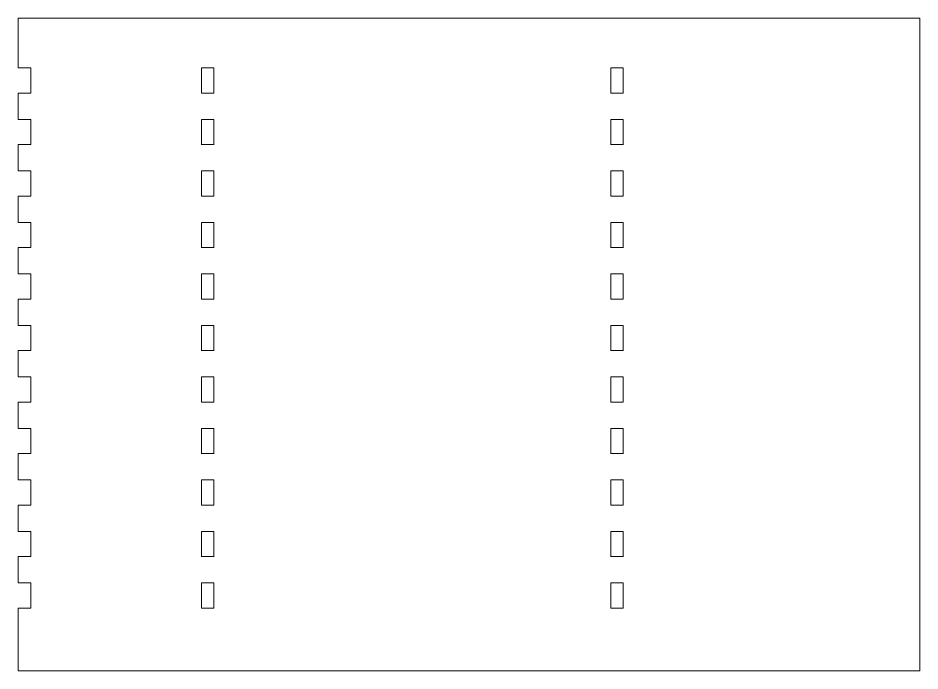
# Model space of a CAD drawing. Header units: millimetres. Extents: x 10 to 359, y 10 to 327.
# Drawn here: x 10 to 220.1, y 175.3 to 327.4 of the extents above; entities that cross this region are included whole.
import ezdxf

# ---------------------------------------------------------------- set-up
doc = ezdxf.new("R2010")
doc.units = ezdxf.units.MM
doc.header["$MEASUREMENT"] = 0
doc.layers.add('Layer 1', color=7, linetype='Continuous', lineweight=0)

# ---------------------------------------------------------------- blocks, each defined once
blk = doc.blocks.new('Block_1')
at = {"layer": 'Layer 1', "color": 18, "lineweight": 15, "true_color": 0x000000}
blk.add_open_spline([(220.07, 327.42), (220.07, 327.42), (217.07, 327.42), (217.07, 327.42), (217.07, 327.42), (151.07, 327.42), (151.07, 327.42), (151.07, 327.42), (148.07, 327.42), (148.07, 327.42), (148.07, 327.42), (55.67, 327.42), (55.67, 327.42), (55.67, 327.42), (52.67, 327.42), (52.67, 327.42), (52.67, 327.42), (13.07, 327.42), (13.07, 327.42), (13.07, 327.42), (10.07, 327.42), (10.07, 327.42), (10.03, 327.42), (10, 327.39), (10, 327.35), (10, 327.35), (10, 315.85), (10, 315.85), (10, 315.81), (10.03, 315.78), (10.07, 315.78), (10.07, 315.78), (13, 315.78), (13, 315.78), (13, 315.78), (13, 309.92), (13, 309.92), (13, 309.92), (10.07, 309.92), (10.07, 309.92), (10.03, 309.92), (10, 309.89), (10, 309.85), (10, 309.85), (10, 303.85), (10, 303.85), (10, 303.81), (10.03, 303.78), (10.07, 303.78), (10.07, 303.78), (13, 303.78), (13, 303.78), (13, 303.78), (13, 297.92), (13, 297.92), (13, 297.92), (10.07, 297.92), (10.07, 297.92), (10.03, 297.92), (10, 297.89), (10, 297.85), (10, 297.85), (10, 291.85), (10, 291.85), (10, 291.81), (10.03, 291.78), (10.07, 291.78), (10.07, 291.78), (13, 291.78), (13, 291.78), (13, 291.78), (13, 285.92), (13, 285.92), (13, 285.92), (10.07, 285.92), (10.07, 285.92), (10.03, 285.92), (10, 285.89), (10, 285.85), (10, 285.85), (10, 279.85), (10, 279.85), (10, 279.81), (10.03, 279.78), (10.07, 279.78), (10.07, 279.78), (13, 279.78), (13, 279.78), (13, 279.78), (13, 273.92), (13, 273.92), (13, 273.92), (10.07, 273.92), (10.07, 273.92), (10.03, 273.92), (10, 273.89), (10, 273.85), (10, 273.85), (10, 267.85), (10, 267.85), (10, 267.81), (10.03, 267.78), (10.07, 267.78), (10.07, 267.78), (13, 267.78), (13, 267.78), (13, 267.78), (13, 261.92), (13, 261.92), (13, 261.92), (10.07, 261.92), (10.07, 261.92), (10.03, 261.92), (10, 261.89), (10, 261.85), (10, 261.85), (10, 255.85), (10, 255.85), (10, 255.81), (10.03, 255.78), (10.07, 255.78), (10.07, 255.78), (13, 255.78), (13, 255.78), (13, 255.78), (13, 249.92), (13, 249.92), (13, 249.92), (10.07, 249.92), (10.07, 249.92), (10.03, 249.92), (10, 249.89), (10, 249.85), (10, 249.85), (10, 243.85), (10, 243.85), (10, 243.81), (10.03, 243.78), (10.07, 243.78), (10.07, 243.78), (13, 243.78), (13, 243.78), (13, 243.78), (13, 237.92), (13, 237.92), (13, 237.92), (10.07, 237.92), (10.07, 237.92), (10.03, 237.92), (10, 237.89), (10, 237.85), (10, 237.85), (10, 231.85), (10, 231.85), (10, 231.81), (10.03, 231.78), (10.07, 231.78), (10.07, 231.78), (13, 231.78), (13, 231.78), (13, 231.78), (13, 225.92), (13, 225.92), (13, 225.92), (10.07, 225.92), (10.07, 225.92), (10.03, 225.92), (10, 225.89), (10, 225.85), (10, 225.85), (10, 219.85), (10, 219.85), (10, 219.81), (10.03, 219.78), (10.07, 219.78), (10.07, 219.78), (13, 219.78), (13, 219.78), (13, 219.78), (13, 213.92), (13, 213.92), (13, 213.92), (10.07, 213.92), (10.07, 213.92), (10.03, 213.92), (10, 213.89), (10, 213.85), (10, 213.85), (10, 207.85), (10, 207.85), (10, 207.81), (10.03, 207.78), (10.07, 207.78), (10.07, 207.78), (13, 207.78), (13, 207.78), (13, 207.78), (13, 201.92), (13, 201.92), (13, 201.92), (10.07, 201.92), (10.07, 201.92), (10.03, 201.92), (10, 201.89), (10, 201.85), (10, 201.85), (10, 195.85), (10, 195.85), (10, 195.81), (10.03, 195.78), (10.07, 195.78), (10.07, 195.78), (13, 195.78), (13, 195.78), (13, 195.78), (13, 189.92), (13, 189.92), (13, 189.92), (10.07, 189.92), (10.07, 189.92), (10.03, 189.92), (10, 189.89), (10, 189.85), (10, 189.85), (10, 183.81), (10, 183.81), (10, 183.81), (10, 178.35), (10, 178.35), (10, 178.35), (10, 175.28), (10, 175.28), (10, 175.28), (23.87, 175.28), (23.87, 175.28), (23.87, 175.28), (29.87, 175.28), (29.87, 175.28), (29.87, 175.28), (35.87, 175.28), (35.87, 175.28), (35.87, 175.28), (41.87, 175.28), (41.87, 175.28), (41.87, 175.28), (62.87, 175.28), (62.87, 175.28), (62.87, 175.28), (68.87, 175.28), (68.87, 175.28), (68.87, 175.28), (74.87, 175.28), (74.87, 175.28), (74.87, 175.28), (80.87, 175.28), (80.87, 175.28), (80.87, 175.28), (86.87, 175.28), (86.87, 175.28), (86.87, 175.28), (92.87, 175.28), (92.87, 175.28), (92.87, 175.28), (98.87, 175.28), (98.87, 175.28), (98.87, 175.28), (104.87, 175.28), (104.87, 175.28), (104.87, 175.28), (110.87, 175.28), (110.87, 175.28), (110.87, 175.28), (116.87, 175.28), (116.87, 175.28), (116.87, 175.28), (122.87, 175.28), (122.87, 175.28), (122.87, 175.28), (128.87, 175.28), (128.87, 175.28), (128.87, 175.28), (134.87, 175.28), (134.87, 175.28), (134.87, 175.28), (140.87, 175.28), (140.87, 175.28), (140.87, 175.28), (157.07, 175.28), (157.07, 175.28), (157.07, 175.28), (163.07, 175.28), (163.07, 175.28), (163.07, 175.28), (169.07, 175.28), (169.07, 175.28), (169.07, 175.28), (175.07, 175.28), (175.07, 175.28), (175.07, 175.28), (181.07, 175.28), (181.07, 175.28), (181.07, 175.28), (187.07, 175.28), (187.07, 175.28), (187.07, 175.28), (193.07, 175.28), (193.07, 175.28), (193.07, 175.28), (199.07, 175.28), (199.07, 175.28), (199.07, 175.28), (205.07, 175.28), (205.07, 175.28), (205.07, 175.28), (211.07, 175.28), (211.07, 175.28), (211.07, 175.28), (220.14, 175.28), (220.14, 175.28), (220.14, 175.28), (220.14, 178.35), (220.14, 178.35), (220.14, 178.35), (220.14, 183.81), (220.14, 183.81), (220.14, 183.81), (220.14, 189.85), (220.14, 189.85), (220.14, 189.85), (220.14, 195.85), (220.14, 195.85), (220.14, 195.85), (220.14, 201.85), (220.14, 201.85), (220.14, 201.85), (220.14, 207.85), (220.14, 207.85), (220.14, 207.85), (220.14, 213.85), (220.14, 213.85), (220.14, 213.85), (220.14, 219.85), (220.14, 219.85), (220.14, 219.85), (220.14, 225.85), (220.14, 225.85), (220.14, 225.85), (220.14, 231.85), (220.14, 231.85), (220.14, 231.85), (220.14, 237.85), (220.14, 237.85), (220.14, 237.85), (220.14, 243.85), (220.14, 243.85), (220.14, 243.85), (220.14, 249.85), (220.14, 249.85), (220.14, 249.85), (220.14, 255.85), (220.14, 255.85), (220.14, 255.85), (220.14, 261.85), (220.14, 261.85), (220.14, 261.85), (220.14, 267.85), (220.14, 267.85), (220.14, 267.85), (220.14, 273.85), (220.14, 273.85), (220.14, 273.85), (220.14, 279.85), (220.14, 279.85), (220.14, 279.85), (220.14, 285.85), (220.14, 285.85), (220.14, 285.85), (220.14, 291.85), (220.14, 291.85), (220.14, 291.85), (220.14, 297.85), (220.14, 297.85), (220.14, 297.85), (220.14, 303.85), (220.14, 303.85), (220.14, 303.85), (220.14, 309.85), (220.14, 309.85), (220.14, 309.85), (220.14, 315.85), (220.14, 315.85), (220.14, 315.85), (220.14, 321.08), (220.14, 321.08), (220.14, 321.08), (220.14, 327.35), (220.14, 327.35), (220.14, 327.39), (220.11, 327.42), (220.07, 327.42)], degree=3, knots=[0, 0, 0, 0, 1, 1, 1, 2, 2, 2, 3, 3, 3, 4, 4, 4, 5, 5, 5, 6, 6, 6, 7, 7, 7, 8, 8, 8, 9, 9, 9, 10, 10, 10, 11, 11, 11, 12, 12, 12, 13, 13, 13, 14, 14, 14, 15, 15, 15, 16, 16, 16, 17, 17, 17, 18, 18, 18, 19, 19, 19, 20, 20, 20, 21, 21, 21, 22, 22, 22, 23, 23, 23, 24, 24, 24, 25, 25, 25, 26, 26, 26, 27, 27, 27, 28, 28, 28, 29, 29, 29, 30, 30, 30, 31, 31, 31, 32, 32, 32, 33, 33, 33, 34, 34, 34, 35, 35, 35, 36, 36, 36, 37, 37, 37, 38, 38, 38, 39, 39, 39, 40, 40, 40, 41, 41, 41, 42, 42, 42, 43, 43, 43, 44, 44, 44, 45, 45, 45, 46, 46, 46, 47, 47, 47, 48, 48, 48, 49, 49, 49, 50, 50, 50, 51, 51, 51, 52, 52, 52, 53, 53, 53, 54, 54, 54, 55, 55, 55, 56, 56, 56, 57, 57, 57, 58, 58, 58, 59, 59, 59, 60, 60, 60, 61, 61, 61, 62, 62, 62, 63, 63, 63, 64, 64, 64, 65, 65, 65, 66, 66, 66, 67, 67, 67, 68, 68, 68, 69, 69, 69, 70, 70, 70, 71, 71, 71, 72, 72, 72, 73, 73, 73, 74, 74, 74, 75, 75, 75, 76, 76, 76, 77, 77, 77, 78, 78, 78, 79, 79, 79, 80, 80, 80, 81, 81, 81, 82, 82, 82, 83, 83, 83, 84, 84, 84, 85, 85, 85, 86, 86, 86, 87, 87, 87, 88, 88, 88, 89, 89, 89, 90, 90, 90, 91, 91, 91, 92, 92, 92, 93, 93, 93, 94, 94, 94, 95, 95, 95, 96, 96, 96, 97, 97, 97, 98, 98, 98, 99, 99, 99, 100, 100, 100, 101, 101, 101, 102, 102, 102, 103, 103, 103, 104, 104, 104, 105, 105, 105, 106, 106, 106, 107, 107, 107, 108, 108, 108, 109, 109, 109, 110, 110, 110, 111, 111, 111, 112, 112, 112, 113, 113, 113, 114, 114, 114, 115, 115, 115, 116, 116, 116, 117, 117, 117, 118, 118, 118, 119, 119, 119, 120, 120, 120, 121, 121, 121, 122, 122, 122, 123, 123, 123, 124, 124, 124, 125, 125, 125, 126, 126, 126, 127, 127, 127, 128, 128, 128, 129, 129, 129, 130, 130, 130, 131, 131, 131, 132, 132, 132, 133, 133, 133, 133], dxfattribs=at)
at = {"layer": 'Layer 1', "color": 5, "lineweight": 15, "true_color": 0x0000ff}
for points in [[(55.6, 312.85), (55.6, 312.85), (55.6, 309.92), (55.6, 309.92), (55.6, 309.85), (55.67, 309.92), (55.6, 309.92), (55.6, 309.92), (52.74, 309.92), (52.74, 309.92), (52.67, 309.92), (52.74, 309.85), (52.74, 309.92), (52.74, 309.92), (52.74, 315.78), (52.74, 315.78), (52.74, 315.85), (52.67, 315.78), (52.74, 315.78), (52.74, 315.78), (55.6, 315.78), (55.6, 315.78), (55.67, 315.78), (55.6, 315.85), (55.6, 315.78), (55.6, 315.78), (55.6, 312.85), (55.6, 312.85)], [(151, 312.85), (151, 312.85), (151, 309.92), (151, 309.92), (151, 309.85), (151.07, 309.92), (151, 309.92), (151, 309.92), (148.14, 309.92), (148.14, 309.92), (148.07, 309.92), (148.14, 309.85), (148.14, 309.92), (148.14, 309.92), (148.14, 315.78), (148.14, 315.78), (148.14, 315.85), (148.07, 315.78), (148.14, 315.78), (148.14, 315.78), (151, 315.78), (151, 315.78), (151.07, 315.78), (151, 315.85), (151, 315.78), (151, 315.78), (151, 312.85), (151, 312.85)], [(55.6, 300.85), (55.6, 300.85), (55.6, 297.92), (55.6, 297.92), (55.6, 297.85), (55.67, 297.92), (55.6, 297.92), (55.6, 297.92), (52.74, 297.92), (52.74, 297.92), (52.67, 297.92), (52.74, 297.85), (52.74, 297.92), (52.74, 297.92), (52.74, 303.78), (52.74, 303.78), (52.74, 303.85), (52.67, 303.78), (52.74, 303.78), (52.74, 303.78), (55.6, 303.78), (55.6, 303.78), (55.67, 303.78), (55.6, 303.85), (55.6, 303.78), (55.6, 303.78), (55.6, 300.85), (55.6, 300.85)], [(151, 300.85), (151, 300.85), (151, 297.92), (151, 297.92), (151, 297.85), (151.07, 297.92), (151, 297.92), (151, 297.92), (148.14, 297.92), (148.14, 297.92), (148.07, 297.92), (148.14, 297.85), (148.14, 297.92), (148.14, 297.92), (148.14, 303.78), (148.14, 303.78), (148.14, 303.85), (148.07, 303.78), (148.14, 303.78), (148.14, 303.78), (151, 303.78), (151, 303.78), (151.07, 303.78), (151, 303.85), (151, 303.78), (151, 303.78), (151, 300.85), (151, 300.85)], [(55.6, 288.85), (55.6, 288.85), (55.6, 285.92), (55.6, 285.92), (55.6, 285.85), (55.67, 285.92), (55.6, 285.92), (55.6, 285.92), (52.74, 285.92), (52.74, 285.92), (52.67, 285.92), (52.74, 285.85), (52.74, 285.92), (52.74, 285.92), (52.74, 291.78), (52.74, 291.78), (52.74, 291.85), (52.67, 291.78), (52.74, 291.78), (52.74, 291.78), (55.6, 291.78), (55.6, 291.78), (55.67, 291.78), (55.6, 291.85), (55.6, 291.78), (55.6, 291.78), (55.6, 288.85), (55.6, 288.85)], [(151, 288.85), (151, 288.85), (151, 285.92), (151, 285.92), (151, 285.85), (151.07, 285.92), (151, 285.92), (151, 285.92), (148.14, 285.92), (148.14, 285.92), (148.07, 285.92), (148.14, 285.85), (148.14, 285.92), (148.14, 285.92), (148.14, 291.78), (148.14, 291.78), (148.14, 291.85), (148.07, 291.78), (148.14, 291.78), (148.14, 291.78), (151, 291.78), (151, 291.78), (151.07, 291.78), (151, 291.85), (151, 291.78), (151, 291.78), (151, 288.85), (151, 288.85)], [(55.6, 276.85), (55.6, 276.85), (55.6, 273.92), (55.6, 273.92), (55.6, 273.85), (55.67, 273.92), (55.6, 273.92), (55.6, 273.92), (52.74, 273.92), (52.74, 273.92), (52.67, 273.92), (52.74, 273.85), (52.74, 273.92), (52.74, 273.92), (52.74, 279.78), (52.74, 279.78), (52.74, 279.85), (52.67, 279.78), (52.74, 279.78), (52.74, 279.78), (55.6, 279.78), (55.6, 279.78), (55.67, 279.78), (55.6, 279.85), (55.6, 279.78), (55.6, 279.78), (55.6, 276.85), (55.6, 276.85)], [(151, 276.85), (151, 276.85), (151, 273.92), (151, 273.92), (151, 273.85), (151.07, 273.92), (151, 273.92), (151, 273.92), (148.14, 273.92), (148.14, 273.92), (148.07, 273.92), (148.14, 273.85), (148.14, 273.92), (148.14, 273.92), (148.14, 279.78), (148.14, 279.78), (148.14, 279.85), (148.07, 279.78), (148.14, 279.78), (148.14, 279.78), (151, 279.78), (151, 279.78), (151.07, 279.78), (151, 279.85), (151, 279.78), (151, 279.78), (151, 276.85), (151, 276.85)], [(55.6, 264.85), (55.6, 264.85), (55.6, 261.92), (55.6, 261.92), (55.6, 261.85), (55.67, 261.92), (55.6, 261.92), (55.6, 261.92), (52.74, 261.92), (52.74, 261.92), (52.67, 261.92), (52.74, 261.85), (52.74, 261.92), (52.74, 261.92), (52.74, 267.78), (52.74, 267.78), (52.74, 267.85), (52.67, 267.78), (52.74, 267.78), (52.74, 267.78), (55.6, 267.78), (55.6, 267.78), (55.67, 267.78), (55.6, 267.85), (55.6, 267.78), (55.6, 267.78), (55.6, 264.85), (55.6, 264.85)], [(151, 264.85), (151, 264.85), (151, 261.92), (151, 261.92), (151, 261.85), (151.07, 261.92), (151, 261.92), (151, 261.92), (148.14, 261.92), (148.14, 261.92), (148.07, 261.92), (148.14, 261.85), (148.14, 261.92), (148.14, 261.92), (148.14, 267.78), (148.14, 267.78), (148.14, 267.85), (148.07, 267.78), (148.14, 267.78), (148.14, 267.78), (151, 267.78), (151, 267.78), (151.07, 267.78), (151, 267.85), (151, 267.78), (151, 267.78), (151, 264.85), (151, 264.85)], [(55.6, 252.85), (55.6, 252.85), (55.6, 249.92), (55.6, 249.92), (55.6, 249.85), (55.67, 249.92), (55.6, 249.92), (55.6, 249.92), (52.74, 249.92), (52.74, 249.92), (52.67, 249.92), (52.74, 249.85), (52.74, 249.92), (52.74, 249.92), (52.74, 255.78), (52.74, 255.78), (52.74, 255.85), (52.67, 255.78), (52.74, 255.78), (52.74, 255.78), (55.6, 255.78), (55.6, 255.78), (55.67, 255.78), (55.6, 255.85), (55.6, 255.78), (55.6, 255.78), (55.6, 252.85), (55.6, 252.85)], [(151, 252.85), (151, 252.85), (151, 249.92), (151, 249.92), (151, 249.85), (151.07, 249.92), (151, 249.92), (151, 249.92), (148.14, 249.92), (148.14, 249.92), (148.07, 249.92), (148.14, 249.85), (148.14, 249.92), (148.14, 249.92), (148.14, 255.78), (148.14, 255.78), (148.14, 255.85), (148.07, 255.78), (148.14, 255.78), (148.14, 255.78), (151, 255.78), (151, 255.78), (151.07, 255.78), (151, 255.85), (151, 255.78), (151, 255.78), (151, 252.85), (151, 252.85)], [(55.6, 240.85), (55.6, 240.85), (55.6, 237.92), (55.6, 237.92), (55.6, 237.85), (55.67, 237.92), (55.6, 237.92), (55.6, 237.92), (52.74, 237.92), (52.74, 237.92), (52.67, 237.92), (52.74, 237.85), (52.74, 237.92), (52.74, 237.92), (52.74, 243.78), (52.74, 243.78), (52.74, 243.85), (52.67, 243.78), (52.74, 243.78), (52.74, 243.78), (55.6, 243.78), (55.6, 243.78), (55.67, 243.78), (55.6, 243.85), (55.6, 243.78), (55.6, 243.78), (55.6, 240.85), (55.6, 240.85)], [(151, 240.85), (151, 240.85), (151, 237.92), (151, 237.92), (151, 237.85), (151.07, 237.92), (151, 237.92), (151, 237.92), (148.14, 237.92), (148.14, 237.92), (148.07, 237.92), (148.14, 237.85), (148.14, 237.92), (148.14, 237.92), (148.14, 243.78), (148.14, 243.78), (148.14, 243.85), (148.07, 243.78), (148.14, 243.78), (148.14, 243.78), (151, 243.78), (151, 243.78), (151.07, 243.78), (151, 243.85), (151, 243.78), (151, 243.78), (151, 240.85), (151, 240.85)], [(55.6, 228.85), (55.6, 228.85), (55.6, 225.92), (55.6, 225.92), (55.6, 225.85), (55.67, 225.92), (55.6, 225.92), (55.6, 225.92), (52.74, 225.92), (52.74, 225.92), (52.67, 225.92), (52.74, 225.85), (52.74, 225.92), (52.74, 225.92), (52.74, 231.78), (52.74, 231.78), (52.74, 231.85), (52.67, 231.78), (52.74, 231.78), (52.74, 231.78), (55.6, 231.78), (55.6, 231.78), (55.67, 231.78), (55.6, 231.85), (55.6, 231.78), (55.6, 231.78), (55.6, 228.85), (55.6, 228.85)], [(151, 228.85), (151, 228.85), (151, 225.92), (151, 225.92), (151, 225.85), (151.07, 225.92), (151, 225.92), (151, 225.92), (148.14, 225.92), (148.14, 225.92), (148.07, 225.92), (148.14, 225.85), (148.14, 225.92), (148.14, 225.92), (148.14, 231.78), (148.14, 231.78), (148.14, 231.85), (148.07, 231.78), (148.14, 231.78), (148.14, 231.78), (151, 231.78), (151, 231.78), (151.07, 231.78), (151, 231.85), (151, 231.78), (151, 231.78), (151, 228.85), (151, 228.85)], [(55.6, 216.85), (55.6, 216.85), (55.6, 213.92), (55.6, 213.92), (55.6, 213.85), (55.67, 213.92), (55.6, 213.92), (55.6, 213.92), (52.74, 213.92), (52.74, 213.92), (52.67, 213.92), (52.74, 213.85), (52.74, 213.92), (52.74, 213.92), (52.74, 219.78), (52.74, 219.78), (52.74, 219.85), (52.67, 219.78), (52.74, 219.78), (52.74, 219.78), (55.6, 219.78), (55.6, 219.78), (55.67, 219.78), (55.6, 219.85), (55.6, 219.78), (55.6, 219.78), (55.6, 216.85), (55.6, 216.85)], [(151, 216.85), (151, 216.85), (151, 213.92), (151, 213.92), (151, 213.85), (151.07, 213.92), (151, 213.92), (151, 213.92), (148.14, 213.92), (148.14, 213.92), (148.07, 213.92), (148.14, 213.85), (148.14, 213.92), (148.14, 213.92), (148.14, 219.78), (148.14, 219.78), (148.14, 219.85), (148.07, 219.78), (148.14, 219.78), (148.14, 219.78), (151, 219.78), (151, 219.78), (151.07, 219.78), (151, 219.85), (151, 219.78), (151, 219.78), (151, 216.85), (151, 216.85)], [(55.6, 204.85), (55.6, 204.85), (55.6, 201.92), (55.6, 201.92), (55.6, 201.85), (55.67, 201.92), (55.6, 201.92), (55.6, 201.92), (52.74, 201.92), (52.74, 201.92), (52.67, 201.92), (52.74, 201.85), (52.74, 201.92), (52.74, 201.92), (52.74, 207.78), (52.74, 207.78), (52.74, 207.85), (52.67, 207.78), (52.74, 207.78), (52.74, 207.78), (55.6, 207.78), (55.6, 207.78), (55.67, 207.78), (55.6, 207.85), (55.6, 207.78), (55.6, 207.78), (55.6, 204.85), (55.6, 204.85)], [(151, 204.85), (151, 204.85), (151, 201.92), (151, 201.92), (151, 201.85), (151.07, 201.92), (151, 201.92), (151, 201.92), (148.14, 201.92), (148.14, 201.92), (148.07, 201.92), (148.14, 201.85), (148.14, 201.92), (148.14, 201.92), (148.14, 207.78), (148.14, 207.78), (148.14, 207.85), (148.07, 207.78), (148.14, 207.78), (148.14, 207.78), (151, 207.78), (151, 207.78), (151.07, 207.78), (151, 207.85), (151, 207.78), (151, 207.78), (151, 204.85), (151, 204.85)], [(55.6, 192.85), (55.6, 192.85), (55.6, 189.92), (55.6, 189.92), (55.6, 189.85), (55.67, 189.92), (55.6, 189.92), (55.6, 189.92), (52.74, 189.92), (52.74, 189.92), (52.67, 189.92), (52.74, 189.85), (52.74, 189.92), (52.74, 189.92), (52.74, 195.78), (52.74, 195.78), (52.74, 195.85), (52.67, 195.78), (52.74, 195.78), (52.74, 195.78), (55.6, 195.78), (55.6, 195.78), (55.67, 195.78), (55.6, 195.85), (55.6, 195.78), (55.6, 195.78), (55.6, 192.85), (55.6, 192.85)], [(151, 192.85), (151, 192.85), (151, 189.92), (151, 189.92), (151, 189.85), (151.07, 189.92), (151, 189.92), (151, 189.92), (148.14, 189.92), (148.14, 189.92), (148.07, 189.92), (148.14, 189.85), (148.14, 189.92), (148.14, 189.92), (148.14, 195.78), (148.14, 195.78), (148.14, 195.85), (148.07, 195.78), (148.14, 195.78), (148.14, 195.78), (151, 195.78), (151, 195.78), (151.07, 195.78), (151, 195.85), (151, 195.78), (151, 195.78), (151, 192.85), (151, 192.85)]]:
    blk.add_open_spline(points, degree=3, knots=[0, 0, 0, 0, 1, 1, 1, 2, 2, 2, 3, 3, 3, 4, 4, 4, 5, 5, 5, 6, 6, 6, 7, 7, 7, 8, 8, 8, 9, 9, 9, 9], dxfattribs=at)

msp = doc.modelspace()

# ---------------------------------------------------------------- block references
at = {"layer": 'Layer 1'}
msp.add_blockref('Block_1', (0, 0), dxfattribs=at)

doc.saveas('drawing.dxf')
